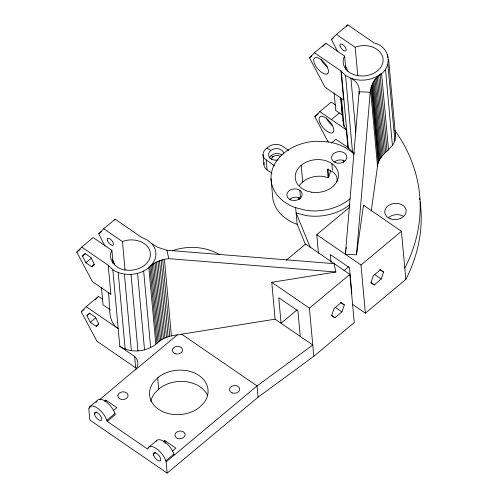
<?xml version="1.0" encoding="UTF-8"?>
<svg xmlns="http://www.w3.org/2000/svg" width="498" height="498" viewBox="0 0 498 498"><rect width="100%" height="100%" fill="white"/><g stroke="black" fill="none" stroke-linecap="round" stroke-linejoin="round"><path stroke-width="0.75" d="M352.559 304.384L365.383 313.18L405.826 279.422L401.444 231.265L363.484 205.213L356.487 254.789L345.375 254.304L359.102 91.75A19.789 14.984 -5.2 0 0 350.916 78.23L345.55 75.459L340.949 70.965L314.456 52.782L309.47 57.855L325.107 87.268L343.589 99.949L340.949 70.965M356.487 254.789L370.213 92.23C370.612 85.818 373.817 79.823 378.673 75.677C393.152 67.716 390.569 46.887 374.322 43.065L347.853 24.9L336.436 34.43L331.456 39.51L337.737 51.867M354.526 153.048L352.516 152.008L347.915 147.514L346.303 129.816L344.043 126.025L343.022 121.07L343.228 119.626M345.375 254.304L345.911 250.513M346.129 248.994L346.34 247.481M371.265 210.698L377.528 166.307C378.387 153.048 395.81 149.356 395.561 135.892L388.596 59.343M299.373 185.505A21.688 16.422 -5.2 0 1 323.482 176.473L328.114 177.655L328.724 177.145L330.765 170.69M341.921 311.873L344.317 304.919L341.08 302.666L334.046 308.542L331.656 315.489L334.886 317.743L341.921 311.873L334.986 307.11M381.194 279.029L383.591 272.076L380.354 269.823L373.319 275.693L370.929 282.646L374.16 284.9L381.194 279.029L374.259 274.267M90.175 407.159L88.781 408.727L89.858 420.051L167.16 473.1L258.076 397.205L313.796 356.3L354.246 322.542L349.864 274.386L305.635 244.032L286.213 260.249M81.753 247.089L108.222 265.253L110.861 294.293L92.429 281.638L76.785 252.181L81.753 247.089L93.17 237.558L111.913 250.419C106.746 259.695 116.526 269.399 125.701 270.041A20.032 15.164 -5.2 0 0 150.408 253.968A20.032 15.164 -5.2 0 0 124.793 240.739L122.464 241.611L103.721 228.75L98.741 233.83L105.022 246.186M314.456 52.782L325.885 43.239L344.622 56.1L343.701 57.942A20.032 15.164 -5.2 0 0 363.602 75.945A20.032 15.164 -5.2 0 0 382.321 55.764C377.733 45.928 364.548 43.55 355.174 47.291L336.436 34.43M99.855 399.489L135.935 369.105A14.822 11.217 -5.2 0 0 134.641 356.506L119.8 346.322L112.834 269.773L108.222 265.253M346.365 26.425L347.853 24.9M136.608 368.757A14.822 11.217 -5.2 0 0 135.668 367.798L96.886 341.186L81.255 311.773L86.216 306.687L98.536 296.403L102.862 299.373M95.56 299.454L98.536 296.403M114.16 220.222L115.156 219.207L141.65 237.39L148.006 240.416L152.176 244.188A25.516 19.316 -5.2 0 1 155.171 258.711C148.908 274.672 126.399 278.637 112.834 269.773M82.481 256.09L85.015 253.507L90.91 257.553L94.278 264.183L91.75 266.76L85.849 262.714L82.481 256.09L85.283 253.75M322.399 46.793L325.885 43.239M86.951 315.682L89.478 313.105L95.379 317.151L98.747 323.781L96.214 326.358L90.319 322.312L86.951 315.682L89.883 313.236M328.3 142.198L314.829 116.713L319.809 111.639L331.238 102.096L335.559 105.059M119.8 346.322C132.107 354.265 149.244 351.569 159.267 341.211C164.471 337.308 170.939 335.633 177.3 334.899L275.114 319.168L312.769 345.008L257.049 385.919L166.183 461.839L167.16 473.1M151.199 243.254L157.654 247.282L166.93 250.264L334.083 263.654L335.864 272.001L168.722 258.649C161.856 259.377 154.99 261.867 149.917 266.66L156.882 343.209M76.785 252.181L80.209 249.317M103.721 228.75L115.156 219.207M309.47 57.855L311.76 55.95M98.741 233.83L101.598 231.439M85.849 262.714L91.445 258.045M91.75 266.76L94.545 264.426M314.829 116.713L318.259 113.849M81.255 311.773L84.187 309.326M331.419 119.601L339.331 112.996M90.319 322.312L95.604 317.898M96.214 326.358L98.56 324.397M331.232 143.144L335.889 139.259L347.915 147.514M89.758 406.754L97.851 400A12.761 5.621 50.1 0 1 106.659 402.222A12.761 5.621 50.1 0 1 114.914 413.583L115.299 414.622L107.213 421.37L147.75 449.196L147.993 448.592A12.761 5.621 50.1 0 1 156.335 448.542A12.761 5.621 50.1 0 1 165.79 460.806L166.183 461.839M95.952 402.334L97.11 401.369M135.251 369.939L177.3 334.899M104.661 401.077L105.831 400.099L116.887 407.688L113.37 410.626M94.433 413.85L96.743 411.921M318.459 253.202L316.772 234.676L349.963 206.969M107.213 421.37L106.821 420.337L114.914 413.583M343.956 270.707L348.718 266.735M297.132 309.856L281.071 323.258L278.749 297.686L297.91 310.839L300.238 336.411M365.383 313.18L361 265.029L401.444 231.265M313.796 356.3L309.414 308.15L349.864 274.386M148.728 447.216L156.82 440.469M163.63 441.545L164.801 440.568L175.862 448.156L172.345 451.088M153.403 454.319L155.712 452.389M165.79 460.806L173.883 454.052A12.761 5.621 50.1 0 0 164.826 442.075A12.761 5.621 50.1 0 0 156.26 441.315M331.456 39.51L333.168 38.078M275.114 319.168L271.759 282.31L335.864 272.001M370.213 92.23L359.102 91.75L359.313 94.072M305.641 244.979L297.157 224.268L296.378 224.069A45.934 34.767 -5.2 0 1 272.531 195.241L271.024 178.639M319.809 111.639L346.303 129.816M288.703 150.496L282.559 146.281A10.209 7.725 -5.2 0 0 268.154 147.091L265.839 149.027A10.209 7.725 -5.2 0 0 266.175 159.958L267.077 169.918L271.995 173.292M266.996 148.062L270.682 150.589M271.136 155.569L272.979 156.833M266.175 159.958L274.772 165.859M379.806 269.48L383.591 272.076M316.772 234.676L361 265.029M371.004 282.733L374.16 284.9M340.532 302.323L344.317 304.919M331.736 315.583L334.886 317.743M271.759 282.31L309.414 308.15M181.683 334.195L257.049 385.919L258.076 397.205M86.216 306.687L118.194 328.63C106.36 320.656 110.768 304.34 108.222 292.451M174.076 454.954L173.883 454.052M110.413 309.918L103.055 304.851L101.449 287.265M110.114 293.036L110.861 294.293M112.218 259.309L114.378 263.237L114.521 264.836M345.301 65.724L347.1 69.01L347.311 71.307M310.254 247.45L296.129 212.976L306.513 215.628A45.934 34.767 -5.2 0 0 349.963 204.578M166.93 250.264L168.722 258.649M395.126 133.769L395.561 135.892M387.575 54.388L387.855 57.482M387.886 64.391L394.852 140.94M385.483 69.191L392.449 145.74M388.527 149.973L381.561 73.424L376.382 76.792L370.3 79.07A25.516 19.316 -5.2 0 1 350.916 78.23L355.84 132.356M380.074 74.519L387.039 151.068M378.673 75.677L385.639 152.226M377.372 76.897L384.338 153.446M376.164 78.174L383.13 154.722M375.062 79.499L382.028 156.048M374.066 80.875L381.032 157.424M373.189 82.288L380.155 158.837M372.417 83.732L379.389 160.281M371.769 85.214L378.735 161.763M371.247 86.714L378.212 163.263M370.562 89.758L377.528 166.307M355.174 47.291L357.769 75.802M363.484 205.213L363.621 206.751M344.622 56.1L345.817 69.197M345.55 75.459L352.516 152.008M341.379 71.687L348.345 148.23M341.535 98.448L344.043 126.025M340.931 98.094L343.022 121.07M340.588 97.34L342.188 114.957L335.739 110.531L334.133 92.914M343.24 160.157L343.446 162.423M351.825 293.291L349.496 267.719L330.33 254.565L331.033 262.315M336.934 181.589C338.273 174.493 333.05 171.629 327.354 169.357L328.114 177.655M331.805 163.574L332.409 170.216M327.97 168.841L328.724 177.145M301.197 165.305L302.709 181.907M299.827 190.311L300.587 198.609A7.657 5.795 -5.2 0 0 289.78 199.181M299.254 197.681L299.391 199.194M298.57 197.445L298.781 199.704M295.644 207.66L297.157 224.268M263.019 154.66L263.928 164.62M164.427 259.34L171.399 335.889M162.753 259.744L169.718 336.293M161.109 260.224L168.075 336.773M159.509 260.784L166.475 337.333M157.947 261.419L164.913 337.968M156.44 262.129L163.406 338.677M154.996 262.907L161.962 339.455M153.614 263.753L160.58 340.302M152.301 264.662L159.267 341.211M151.068 265.633L158.034 342.182M164.801 440.568L164.925 441.894A7.657 3.374 50.1 0 0 165.23 443.313M148.846 267.743L155.818 344.292M157.685 377.907L158.713 389.199M143.667 271.111L150.639 347.66M137.585 273.39L144.551 349.938M131.018 274.417L137.983 350.966M134.641 356.506L135.668 367.798M122.464 241.611L125.054 270.121M124.407 274.13L131.372 350.679M118.207 272.549L125.172 349.098M111.913 250.419L113.102 263.517M105.831 400.099L105.956 401.425M172.513 250.65A45.934 34.767 -5.2 0 1 219.413 254.64M89.024 408.123A12.761 5.621 50.1 0 1 97.359 408.074A12.761 5.621 50.1 0 1 106.821 420.337M150.832 401.556A29.345 22.217 -5.2 0 1 154.673 393.233L159.416 388.496A29.345 22.217 -5.2 0 1 207.697 395.779M394.615 130.109A216.779 164.103 -5.2 0 1 404.799 268.129M420.2 202.045A216.779 164.103 -5.2 0 1 405.826 279.422M419.646 198.248A216.779 164.103 -5.2 0 1 419.882 199.766M350.032 198.814A45.934 34.767 -5.2 0 1 306.033 210.318L294.872 207.467A45.934 34.767 -5.2 0 1 272.306 169.55A45.934 34.767 -5.2 0 1 315.788 141.27L327.684 141.787A45.934 34.767 -5.2 0 1 354.134 154.33M388.745 217.439A10.719 8.111 -5.2 0 1 403.872 216.586M278.357 159.87A7.657 5.795 -5.2 0 1 268.715 155.812A7.657 5.795 -5.2 0 1 275.363 148.647A7.657 5.795 -5.2 0 1 283.848 153.95M267.077 169.918A10.209 7.725 -5.2 0 1 264.214 162.603M334.419 161.918A7.657 5.795 -5.2 0 1 344.722 160.991M269.237 158.283A7.657 5.795 -5.2 0 1 281.936 154.959M271.572 159.653A5.104 3.866 -5.2 0 1 274.603 155.905A5.104 3.866 -5.2 0 1 280.181 156.428M332.708 125.832A10.209 4.494 50.1 0 1 326.246 117.939M327.354 66.981A10.209 4.494 50.1 0 1 321.154 59.617M117.914 395.244L117.864 396.259A5.104 3.866 -5.2 0 0 125.882 398.749L126.853 398.02A5.104 3.866 -5.2 0 0 127.09 393.302L126.187 392.598A5.104 3.866 -5.2 0 0 117.914 395.244M158.389 377.204L153.645 381.941A29.345 22.217 -5.2 0 0 160.599 410.539A29.345 22.217 -5.2 0 0 199.175 407.576L203.925 402.838A29.345 22.217 -5.2 0 0 196.971 374.241A29.345 22.217 -5.2 0 0 158.389 377.204M327.547 73.723L326.395 74.152A10.209 4.494 50.1 0 1 315.937 66.396A10.209 4.494 50.1 0 1 315.769 57.494A10.209 4.494 50.1 0 1 326.227 65.257L327.429 67.429A10.209 4.494 50.1 0 1 327.547 73.723M311.748 192.234L306.475 190.883L301.913 188.53L298.364 185.318A21.688 16.422 -5.2 0 1 310.764 160.505A21.688 16.422 -5.2 0 1 338.503 174.829A21.688 16.422 -5.2 0 1 311.748 192.234M107.394 240.447A4.339 1.911 50.1 0 0 112.747 245.309A4.339 1.911 50.1 0 0 110.917 239.625A4.339 1.911 50.1 0 0 107.394 240.447M153.608 455.265A5.104 2.247 50.1 0 0 159.908 460.98A5.104 2.247 50.1 0 0 157.748 454.294A5.104 2.247 50.1 0 0 153.608 455.265M94.632 414.797A5.104 2.247 50.1 0 0 100.938 420.517A5.104 2.247 50.1 0 0 98.778 413.826A5.104 2.247 50.1 0 0 94.632 414.797M177.568 438.377A5.104 3.866 -5.2 0 0 185.156 434.661A5.104 3.866 -5.2 0 0 177.462 431.679A5.104 3.866 -5.2 0 0 177.568 438.377M175.003 353.686A5.104 3.866 -5.2 0 0 182.542 349.907A5.104 3.866 -5.2 0 0 174.798 346.994A5.104 3.866 -5.2 0 0 175.003 353.686M232.136 392.891A5.104 3.866 -5.2 0 0 239.669 389.112A5.104 3.866 -5.2 0 0 231.925 386.199A5.104 3.866 -5.2 0 0 232.136 392.891M390.326 218.79A10.719 8.111 -5.2 0 0 406.15 210.853A10.719 8.111 -5.2 0 0 389.89 204.734A10.719 8.111 -5.2 0 0 390.326 218.79M340.103 46.127A4.339 1.911 50.1 0 0 345.463 50.995A4.339 1.911 50.1 0 0 343.626 45.306A4.339 1.911 50.1 0 0 340.103 46.127M290.832 199.916A7.657 5.795 -5.2 0 0 302.168 194.288A7.657 5.795 -5.2 0 0 290.583 189.875A7.657 5.795 -5.2 0 0 290.832 199.916M335.528 162.647A7.657 5.795 -5.2 0 0 346.832 156.976A7.657 5.795 -5.2 0 0 335.216 152.606A7.657 5.795 -5.2 0 0 335.528 162.647M320.09 123.074A10.209 4.494 50.1 0 0 332.901 132.58A10.209 4.494 50.1 0 0 326.321 118.387A10.209 4.494 50.1 0 0 320.09 123.074"/></g></svg>
